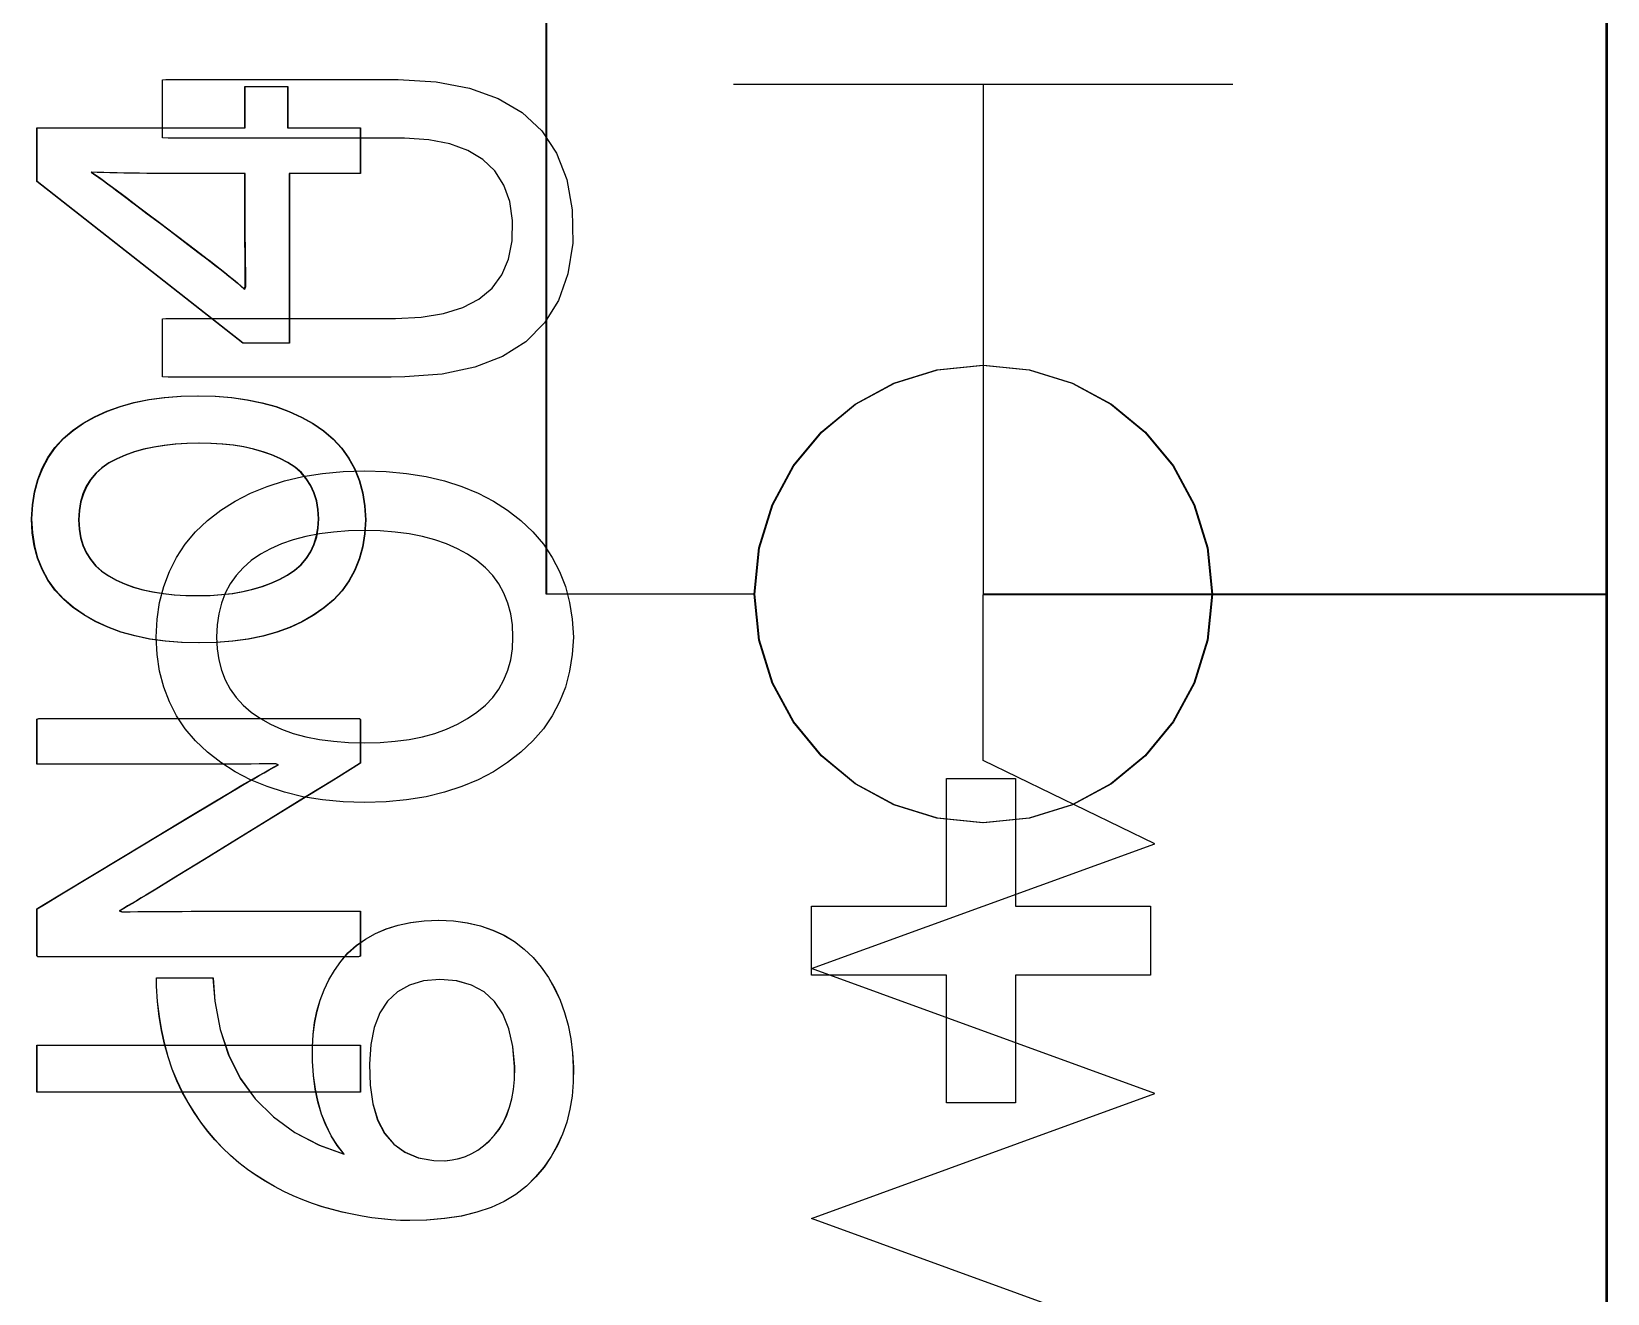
# Model space of a CAD drawing. Extents: x 1 to 47.7, y 0.2 to 35.
# Drawn here: x 34.5796 to 34.9583, y 10.2671 to 10.5704 of the extents above; entities that cross this region are included whole.
import ezdxf

# ---------------------------------------------------------------- set-up
doc = ezdxf.new("R2010")
doc.units = 0
doc.header["$MEASUREMENT"] = 0
for name, color, linetype in [('5_1___24__TARGET_LEDS___12', 7, 'CONTINUOUS'), ('6_1__EMPTY_IO_BOARD_POSITI', 7, 'CONTINUOUS'), ('6_2___8__INDEPENDENT_INPUT', 7, 'CONTINUOUS'), ('6_3___8__OPTOISO_INDEPENDE', 7, 'CONTINUOUS'), ('6_4___24__OPTOISO_INDEPEND', 7, 'CONTINUOUS'), ('6_5___8__INDEPENDENT_INPUT', 7, 'CONTINUOUS'), ('6_6___8__INDEPENDENT_INPUT', 7, 'CONTINUOUS'), ('6_7___8__OPTOISO_INDEPENDE', 7, 'CONTINUOUS'), ('6_8___8__OPTOISO_INDEPENDE', 7, 'CONTINUOUS')]:
    doc.layers.add(name, color=color, linetype=linetype)

msp = doc.modelspace()

# ---------------------------------------------------------------- linework, layer by layer
at = {"layer": '5_1___24__TARGET_LEDS___12'}
for points in [[(34.95794, 11.01739), (34.95794, 10.72613), (34.95794, 10.43486), (34.95794, 10.14716), (34.95794, 10.00576), (34.95794, 9.86659), (34.95794, 9.73009), (34.95794, 9.5967)], [(34.7534, 10.43518), (34.70342, 10.43518), (34.70342, 10.73518)], [(34.64122, 10.54721), (34.65869, 10.54721), (34.65869, 10.53626), (34.6416, 10.53626), (34.6416, 10.49548), (34.63048, 10.49548), (34.58095, 10.53429), (34.58095, 10.54721), (34.63097, 10.54721), (34.63097, 10.55719), (34.64122, 10.55719), (34.64122, 10.54721)], [(34.8634, 10.43518), (34.95803, 10.43518)], [(34.65869, 10.3155), (34.58095, 10.3155), (34.58095, 10.32678), (34.65869, 10.32678), (34.65869, 10.3155)]]:
    msp.add_lwpolyline(points, dxfattribs=at)
for points in [[(34.59403, 10.53657), (34.59493, 10.53594), (34.59589, 10.53526), (34.59689, 10.53454), (34.59795, 10.53376), (34.59906, 10.53295), (34.60023, 10.53208), (34.60144, 10.53118), (34.60271, 10.53022), (34.60352, 10.52961), (34.60502, 10.52847), (34.60753, 10.52657), (34.61066, 10.5242), (34.61405, 10.52163), (34.61729, 10.51917), (34.62002, 10.5171), (34.62184, 10.51572), (34.62257, 10.51516), (34.62379, 10.51423), (34.62495, 10.51332), (34.62607, 10.51244), (34.62713, 10.51159), (34.62813, 10.51076), (34.62909, 10.50995), (34.62999, 10.50917), (34.63084, 10.50842), (34.63108, 10.50909), (34.63107, 10.51038), (34.63107, 10.51171), (34.63106, 10.5131), (34.63105, 10.51454), (34.63103, 10.51603), (34.63101, 10.51757), (34.63099, 10.51917), (34.63097, 10.52039), (34.63097, 10.52134), (34.63097, 10.52322), (34.63097, 10.52571), (34.63097, 10.5285), (34.63097, 10.53127), (34.63097, 10.5337), (34.63097, 10.53546), (34.63097, 10.53625), (34.63031, 10.53626), (34.62815, 10.53626), (34.62491, 10.53626), (34.62106, 10.53626), (34.61704, 10.53626), (34.61331, 10.53626), (34.61034, 10.53626), (34.60856, 10.53626), (34.60742, 10.53627), (34.60552, 10.5363), (34.60368, 10.53633), (34.6019, 10.53636), (34.60019, 10.5364), (34.59855, 10.53644), (34.59698, 10.53648), (34.59547, 10.53652)], [(34.80839, 10.4902), (34.81948, 10.48908), (34.8298, 10.48588), (34.83915, 10.48081), (34.84729, 10.47409), (34.85401, 10.46595), (34.85908, 10.45661), (34.86229, 10.44628), (34.8634, 10.43518), (34.86229, 10.4241), (34.85908, 10.41378), (34.85401, 10.40444), (34.84729, 10.3963), (34.83915, 10.38959), (34.8298, 10.38452), (34.81948, 10.38132), (34.80839, 10.3802), (34.79731, 10.38132), (34.78699, 10.38452), (34.77765, 10.38959), (34.76951, 10.3963), (34.7628, 10.40444), (34.75773, 10.41378), (34.75452, 10.4241), (34.7534, 10.43518), (34.75452, 10.44628), (34.75773, 10.45661), (34.7628, 10.46595), (34.76951, 10.47409), (34.77765, 10.48081), (34.78699, 10.48588), (34.79731, 10.48908)], [(34.61968, 10.48281), (34.6238, 10.4827), (34.62773, 10.48239), (34.63146, 10.48187), (34.63501, 10.48115), (34.63836, 10.48021), (34.64153, 10.47907), (34.6445, 10.47771), (34.64728, 10.47615), (34.64987, 10.47438), (34.65217, 10.4724), (34.65418, 10.47022), (34.65589, 10.46785), (34.65729, 10.46527), (34.6584, 10.4625), (34.65922, 10.45953), (34.65973, 10.45637), (34.65994, 10.453), (34.65973, 10.44968), (34.65922, 10.44654), (34.65842, 10.4436), (34.65732, 10.44086), (34.65593, 10.43831), (34.65423, 10.43596), (34.65225, 10.4338), (34.64996, 10.43184), (34.64741, 10.43007), (34.64467, 10.42851), (34.64173, 10.42716), (34.63859, 10.42601), (34.63525, 10.42508), (34.63171, 10.42435), (34.62797, 10.42383), (34.62404, 10.42352), (34.6199, 10.42341), (34.61577, 10.42352), (34.61183, 10.42384), (34.60809, 10.42436), (34.60453, 10.4251), (34.60117, 10.42605), (34.59801, 10.42721), (34.59503, 10.42858), (34.59225, 10.43017), (34.58966, 10.43196), (34.58734, 10.43394), (34.58534, 10.43612), (34.58363, 10.43849), (34.58224, 10.44105), (34.58114, 10.4438), (34.58036, 10.44675), (34.57987, 10.44989), (34.5797, 10.45322), (34.5799, 10.45658), (34.58039, 10.45974), (34.58118, 10.4627), (34.58227, 10.46546), (34.58365, 10.46802), (34.58533, 10.47038), (34.5873, 10.47254), (34.58957, 10.47449), (34.59212, 10.47624), (34.59487, 10.47778), (34.59782, 10.47912), (34.60097, 10.48024), (34.60432, 10.48117), (34.60786, 10.48189), (34.6116, 10.4824), (34.61555, 10.48271)], [(34.6199, 10.47143), (34.61701, 10.47137), (34.61424, 10.4712), (34.61159, 10.4709), (34.60906, 10.4705), (34.60665, 10.46997), (34.60437, 10.46933), (34.60221, 10.46857), (34.60016, 10.4677), (34.59826, 10.46669), (34.59658, 10.46552), (34.59512, 10.4642), (34.59387, 10.46272), (34.59285, 10.46108), (34.59205, 10.45929), (34.59147, 10.45735), (34.59112, 10.45525), (34.59098, 10.453), (34.59112, 10.45079), (34.59147, 10.44872), (34.59204, 10.44681), (34.59283, 10.44505), (34.59383, 10.44344), (34.59506, 10.44199), (34.5965, 10.44068), (34.59817, 10.43953), (34.60003, 10.43851), (34.60203, 10.43762), (34.60416, 10.43685), (34.60642, 10.4362), (34.60881, 10.43567), (34.61133, 10.43527), (34.61398, 10.43499), (34.61677, 10.43483), (34.61968, 10.43479), (34.62256, 10.43486), (34.62532, 10.43504), (34.62795, 10.43534), (34.63045, 10.43577), (34.63283, 10.43632), (34.63509, 10.437), (34.63722, 10.43779), (34.63922, 10.43871), (34.64113, 10.43974), (34.64288, 10.44091), (34.64439, 10.44222), (34.64567, 10.44368), (34.64673, 10.44529), (34.64755, 10.44705), (34.64815, 10.44896), (34.64852, 10.45102), (34.64865, 10.45322), (34.64852, 10.45547), (34.64815, 10.45756), (34.64756, 10.45949), (34.64675, 10.46127), (34.64571, 10.46289), (34.64444, 10.46435), (34.64295, 10.46566), (34.64123, 10.4668), (34.63934, 10.46779), (34.63736, 10.46864), (34.63525, 10.46938), (34.63302, 10.47001), (34.63065, 10.47052), (34.62815, 10.47092), (34.62553, 10.4712), (34.62278, 10.47137)], [(34.65869, 10.39449), (34.65691, 10.3934), (34.65217, 10.39047), (34.64533, 10.38627), (34.6373, 10.38132), (34.62895, 10.37618), (34.62118, 10.37139), (34.61485, 10.3675), (34.61086, 10.36504), (34.60958, 10.36426), (34.60836, 10.36353), (34.60717, 10.36282), (34.60602, 10.36214), (34.6049, 10.36148), (34.60382, 10.36084), (34.60278, 10.36023), (34.60177, 10.35964), (34.60079, 10.35907), (34.60142, 10.35884), (34.60329, 10.35884), (34.60522, 10.35885), (34.60721, 10.35886), (34.60926, 10.35887), (34.61137, 10.35888), (34.61353, 10.3589), (34.61576, 10.35892), (34.61805, 10.35894), (34.61947, 10.35895), (34.62309, 10.35895), (34.62854, 10.35895), (34.63508, 10.35895), (34.64199, 10.35895), (34.64853, 10.35895), (34.65398, 10.35895), (34.6576, 10.35895), (34.65869, 10.35894), (34.65869, 10.35843), (34.65869, 10.35729), (34.65869, 10.3557), (34.65869, 10.35388), (34.65869, 10.35201), (34.65869, 10.3503), (34.65869, 10.34894), (34.65869, 10.34814), (34.65815, 10.348), (34.65311, 10.348), (34.64394, 10.348), (34.63206, 10.348), (34.61886, 10.348), (34.60577, 10.348), (34.59419, 10.348), (34.58552, 10.348), (34.58119, 10.348), (34.58095, 10.34822), (34.58095, 10.34916), (34.58095, 10.35065), (34.58095, 10.35249), (34.58095, 10.35446), (34.58095, 10.35635), (34.58095, 10.35796), (34.58095, 10.35908), (34.58095, 10.3595), (34.58268, 10.36055), (34.5873, 10.36334), (34.59395, 10.36735), (34.60176, 10.37206), (34.60989, 10.37696), (34.61746, 10.38153), (34.62362, 10.38524), (34.6275, 10.38758), (34.62883, 10.38838), (34.63027, 10.38922), (34.63166, 10.39002), (34.633, 10.3908), (34.63429, 10.39154), (34.63554, 10.39224), (34.63673, 10.39291), (34.63787, 10.39354), (34.63896, 10.39414), (34.63834, 10.39437), (34.63642, 10.39435), (34.63443, 10.39433), (34.6324, 10.39432), (34.63031, 10.3943), (34.62816, 10.39429), (34.62596, 10.39429), (34.62371, 10.39428), (34.6214, 10.39428), (34.61998, 10.39428), (34.61638, 10.39428), (34.61096, 10.39428), (34.60444, 10.39428), (34.59757, 10.39428), (34.59106, 10.39428), (34.58564, 10.39428), (34.58203, 10.39428), (34.58095, 10.39429), (34.58095, 10.3948), (34.58095, 10.39594), (34.58095, 10.39752), (34.58095, 10.39935), (34.58095, 10.40122), (34.58095, 10.40293), (34.58095, 10.40429), (34.58095, 10.40509), (34.58149, 10.40523), (34.58653, 10.40523), (34.5957, 10.40523), (34.60758, 10.40523), (34.62077, 10.40523), (34.63387, 10.40523), (34.64545, 10.40523), (34.65411, 10.40523), (34.65845, 10.40523), (34.65869, 10.40502), (34.65869, 10.40414), (34.65869, 10.40275), (34.65869, 10.40104), (34.65869, 10.3992), (34.65869, 10.39743), (34.65869, 10.39593), (34.65869, 10.39488)]]:
    msp.add_lwpolyline(points, close=True, dxfattribs=at)
at = {"layer": '6_1__EMPTY_IO_BOARD_POSITI'}
msp.add_lwpolyline([(34.95835, 9.60118), (34.95835, 9.7895), (34.95835, 9.98359), (34.95835, 10.18224), (34.95835, 10.38422), (34.95835, 10.79326), (34.95835, 11.20089)], dxfattribs=at)
at = {"layer": '6_2___8__INDEPENDENT_INPUT'}
for points in [[(34.95794, 11.01739), (34.95794, 10.72613), (34.95794, 10.43486), (34.95794, 10.14716), (34.95794, 10.00576), (34.95794, 9.86659), (34.95794, 9.73009), (34.95794, 9.5967)], [(34.7483, 10.5577), (34.8683, 10.5577)], [(34.80829, 10.5577), (34.80829, 10.4352), (34.95794, 10.4352)]]:
    msp.add_lwpolyline(points, dxfattribs=at)
for points in [[(34.66774, 10.55885), (34.67686, 10.5583), (34.68486, 10.55678), (34.69176, 10.5543), (34.69754, 10.55087), (34.70221, 10.54647), (34.70577, 10.54111), (34.70821, 10.53479), (34.70955, 10.52752), (34.70967, 10.51949), (34.70852, 10.51215), (34.70626, 10.50576), (34.70289, 10.50032), (34.69841, 10.49582), (34.69281, 10.49228), (34.6861, 10.48968), (34.67828, 10.48804), (34.66935, 10.48734), (34.66605, 10.48732), (34.66105, 10.48732), (34.65339, 10.48732), (34.64414, 10.48732), (34.63436, 10.48732), (34.6251, 10.48732), (34.61744, 10.48732), (34.61244, 10.48732), (34.61107, 10.48734), (34.61107, 10.48806), (34.61107, 10.48961), (34.61107, 10.49172), (34.61107, 10.49412), (34.61107, 10.49654), (34.61107, 10.49873), (34.61107, 10.50041), (34.61107, 10.50132), (34.61185, 10.50141), (34.61616, 10.50141), (34.62333, 10.50141), (34.63229, 10.50141), (34.642, 10.50141), (34.65138, 10.50141), (34.6594, 10.50141), (34.66498, 10.50141), (34.66707, 10.50141), (34.67322, 10.5017), (34.67861, 10.50258), (34.68324, 10.50403), (34.68713, 10.50607), (34.69026, 10.50869), (34.69264, 10.5119), (34.69426, 10.51568), (34.69514, 10.52005), (34.69522, 10.52495), (34.69452, 10.52951), (34.69309, 10.53348), (34.69094, 10.53685), (34.68806, 10.53963), (34.68445, 10.5418), (34.68012, 10.54338), (34.67506, 10.54437), (34.66927, 10.54475), (34.66664, 10.54476), (34.66158, 10.54476), (34.65384, 10.54476), (34.64449, 10.54476), (34.6346, 10.54476), (34.62525, 10.54476), (34.61751, 10.54476), (34.61246, 10.54476), (34.61107, 10.54478), (34.61107, 10.54551), (34.61107, 10.54705), (34.61107, 10.54916), (34.61107, 10.55156), (34.61107, 10.55399), (34.61107, 10.55617), (34.61107, 10.55785), (34.61107, 10.55876), (34.61186, 10.55885), (34.61622, 10.55885), (34.62348, 10.55885), (34.63255, 10.55885), (34.64236, 10.55885), (34.65186, 10.55885), (34.65997, 10.55885), (34.66562, 10.55885)], [(34.65963, 10.46479), (34.6648, 10.46461), (34.66973, 10.46415), (34.6744, 10.4634), (34.67882, 10.46237), (34.683, 10.46104), (34.68692, 10.45943), (34.6906, 10.45753), (34.69402, 10.45535), (34.69722, 10.45286), (34.7001, 10.45012), (34.70261, 10.44717), (34.70474, 10.44399), (34.7065, 10.4406), (34.70789, 10.43699), (34.7089, 10.43316), (34.70954, 10.42912), (34.70981, 10.42485), (34.70954, 10.42062), (34.7089, 10.41661), (34.70789, 10.41282), (34.7065, 10.40926), (34.70474, 10.40591), (34.70261, 10.40279), (34.7001, 10.39989), (34.69722, 10.39721), (34.69402, 10.39472), (34.6906, 10.39248), (34.68692, 10.39054), (34.683, 10.38889), (34.67882, 10.38753), (34.6744, 10.38647), (34.66973, 10.3857), (34.6648, 10.38523), (34.65963, 10.38505), (34.65445, 10.38523), (34.64952, 10.3857), (34.64483, 10.38647), (34.64039, 10.38753), (34.63619, 10.38889), (34.63223, 10.39054), (34.62852, 10.39248), (34.62505, 10.39472), (34.62186, 10.39721), (34.61902, 10.39989), (34.61655, 10.40279), (34.61445, 10.40591), (34.61272, 10.40926), (34.61136, 10.41282), (34.61038, 10.41661), (34.60976, 10.42062), (34.60951, 10.42485), (34.60976, 10.42912), (34.61038, 10.43316), (34.61136, 10.43699), (34.61272, 10.4406), (34.61445, 10.44399), (34.61655, 10.44717), (34.61902, 10.45012), (34.62186, 10.45286), (34.62505, 10.45535), (34.62852, 10.45753), (34.63223, 10.45943), (34.63619, 10.46104), (34.64039, 10.46237), (34.64483, 10.4634), (34.64952, 10.46415), (34.65445, 10.46461)], [(34.65963, 10.45043), (34.65581, 10.45034), (34.65219, 10.45007), (34.64877, 10.44962), (34.64554, 10.449), (34.64251, 10.4482), (34.63968, 10.44721), (34.63705, 10.44606), (34.63461, 10.44472), (34.6324, 10.4432), (34.63046, 10.4415), (34.62878, 10.43963), (34.62735, 10.43759), (34.62617, 10.43538), (34.62526, 10.433), (34.62459, 10.43045), (34.62418, 10.42774), (34.62402, 10.42485), (34.62418, 10.42203), (34.62459, 10.41936), (34.62526, 10.41686), (34.62617, 10.41452), (34.62735, 10.41234), (34.62878, 10.41032), (34.63046, 10.40847), (34.6324, 10.40677), (34.63461, 10.40524), (34.63705, 10.40387), (34.63968, 10.40269), (34.64251, 10.40169), (34.64554, 10.40087), (34.64877, 10.40023), (34.65219, 10.39978), (34.65581, 10.39951), (34.65963, 10.39941), (34.6634, 10.39951), (34.66698, 10.39978), (34.67036, 10.40023), (34.67356, 10.40087), (34.67655, 10.40169), (34.67936, 10.40269), (34.68197, 10.40387), (34.68438, 10.40524), (34.68664, 10.40677), (34.68867, 10.40847), (34.69043, 10.41032), (34.69192, 10.41234), (34.69313, 10.41452), (34.69408, 10.41686), (34.69476, 10.41936), (34.69516, 10.42203), (34.6953, 10.42485), (34.69516, 10.42774), (34.69476, 10.43045), (34.69408, 10.433), (34.69313, 10.43538), (34.69192, 10.43759), (34.69043, 10.43963), (34.68867, 10.4415), (34.68664, 10.4432), (34.68438, 10.44472), (34.68197, 10.44606), (34.67936, 10.44721), (34.67655, 10.4482), (34.67356, 10.449), (34.67036, 10.44962), (34.66698, 10.45007), (34.6634, 10.45034)]]:
    msp.add_lwpolyline(points, close=True, dxfattribs=at)
at = {"layer": '6_3___8__OPTOISO_INDEPENDE'}
for points in [[(34.95794, 11.01739), (34.95794, 10.72613), (34.95794, 10.43486), (34.95794, 10.14716), (34.95794, 10.00576), (34.95794, 9.86659), (34.95794, 9.73009), (34.95794, 9.5967)], [(34.7483, 10.5577), (34.8683, 10.5577)], [(34.80829, 10.5577), (34.80829, 10.4352), (34.95794, 10.4352)]]:
    msp.add_lwpolyline(points, dxfattribs=at)
for points in [[(34.66774, 10.55885), (34.67686, 10.5583), (34.68486, 10.55678), (34.69176, 10.5543), (34.69754, 10.55087), (34.70221, 10.54647), (34.70577, 10.54111), (34.70821, 10.53479), (34.70955, 10.52752), (34.70967, 10.51949), (34.70852, 10.51215), (34.70626, 10.50576), (34.70289, 10.50032), (34.69841, 10.49582), (34.69281, 10.49228), (34.6861, 10.48968), (34.67828, 10.48804), (34.66935, 10.48734), (34.66605, 10.48732), (34.66105, 10.48732), (34.65339, 10.48732), (34.64414, 10.48732), (34.63436, 10.48732), (34.6251, 10.48732), (34.61744, 10.48732), (34.61244, 10.48732), (34.61107, 10.48734), (34.61107, 10.48806), (34.61107, 10.48961), (34.61107, 10.49172), (34.61107, 10.49412), (34.61107, 10.49654), (34.61107, 10.49873), (34.61107, 10.50041), (34.61107, 10.50132), (34.61185, 10.50141), (34.61616, 10.50141), (34.62333, 10.50141), (34.63229, 10.50141), (34.642, 10.50141), (34.65138, 10.50141), (34.6594, 10.50141), (34.66498, 10.50141), (34.66707, 10.50141), (34.67322, 10.5017), (34.67861, 10.50258), (34.68324, 10.50403), (34.68713, 10.50607), (34.69026, 10.50869), (34.69264, 10.5119), (34.69426, 10.51568), (34.69514, 10.52005), (34.69522, 10.52495), (34.69452, 10.52951), (34.69309, 10.53348), (34.69094, 10.53685), (34.68806, 10.53963), (34.68445, 10.5418), (34.68012, 10.54338), (34.67506, 10.54437), (34.66927, 10.54475), (34.66664, 10.54476), (34.66158, 10.54476), (34.65384, 10.54476), (34.64449, 10.54476), (34.6346, 10.54476), (34.62525, 10.54476), (34.61751, 10.54476), (34.61246, 10.54476), (34.61107, 10.54478), (34.61107, 10.54551), (34.61107, 10.54705), (34.61107, 10.54916), (34.61107, 10.55156), (34.61107, 10.55399), (34.61107, 10.55617), (34.61107, 10.55785), (34.61107, 10.55876), (34.61186, 10.55885), (34.61622, 10.55885), (34.62348, 10.55885), (34.63255, 10.55885), (34.64236, 10.55885), (34.65186, 10.55885), (34.65997, 10.55885), (34.66562, 10.55885)], [(34.65963, 10.46479), (34.6648, 10.46461), (34.66973, 10.46415), (34.6744, 10.4634), (34.67882, 10.46237), (34.683, 10.46104), (34.68692, 10.45943), (34.6906, 10.45753), (34.69402, 10.45535), (34.69722, 10.45286), (34.7001, 10.45012), (34.70261, 10.44717), (34.70474, 10.44399), (34.7065, 10.4406), (34.70789, 10.43699), (34.7089, 10.43316), (34.70954, 10.42912), (34.70981, 10.42485), (34.70954, 10.42062), (34.7089, 10.41661), (34.70789, 10.41282), (34.7065, 10.40926), (34.70474, 10.40591), (34.70261, 10.40279), (34.7001, 10.39989), (34.69722, 10.39721), (34.69402, 10.39472), (34.6906, 10.39248), (34.68692, 10.39054), (34.683, 10.38889), (34.67882, 10.38753), (34.6744, 10.38647), (34.66973, 10.3857), (34.6648, 10.38523), (34.65963, 10.38505), (34.65445, 10.38523), (34.64952, 10.3857), (34.64483, 10.38647), (34.64039, 10.38753), (34.63619, 10.38889), (34.63223, 10.39054), (34.62852, 10.39248), (34.62505, 10.39472), (34.62186, 10.39721), (34.61902, 10.39989), (34.61655, 10.40279), (34.61445, 10.40591), (34.61272, 10.40926), (34.61136, 10.41282), (34.61038, 10.41661), (34.60976, 10.42062), (34.60951, 10.42485), (34.60976, 10.42912), (34.61038, 10.43316), (34.61136, 10.43699), (34.61272, 10.4406), (34.61445, 10.44399), (34.61655, 10.44717), (34.61902, 10.45012), (34.62186, 10.45286), (34.62505, 10.45535), (34.62852, 10.45753), (34.63223, 10.45943), (34.63619, 10.46104), (34.64039, 10.46237), (34.64483, 10.4634), (34.64952, 10.46415), (34.65445, 10.46461)], [(34.65963, 10.45043), (34.65581, 10.45034), (34.65219, 10.45007), (34.64877, 10.44962), (34.64554, 10.449), (34.64251, 10.4482), (34.63968, 10.44721), (34.63705, 10.44606), (34.63461, 10.44472), (34.6324, 10.4432), (34.63046, 10.4415), (34.62878, 10.43963), (34.62735, 10.43759), (34.62617, 10.43538), (34.62526, 10.433), (34.62459, 10.43045), (34.62418, 10.42774), (34.62402, 10.42485), (34.62418, 10.42203), (34.62459, 10.41936), (34.62526, 10.41686), (34.62617, 10.41452), (34.62735, 10.41234), (34.62878, 10.41032), (34.63046, 10.40847), (34.6324, 10.40677), (34.63461, 10.40524), (34.63705, 10.40387), (34.63968, 10.40269), (34.64251, 10.40169), (34.64554, 10.40087), (34.64877, 10.40023), (34.65219, 10.39978), (34.65581, 10.39951), (34.65963, 10.39941), (34.6634, 10.39951), (34.66698, 10.39978), (34.67036, 10.40023), (34.67356, 10.40087), (34.67655, 10.40169), (34.67936, 10.40269), (34.68197, 10.40387), (34.68438, 10.40524), (34.68664, 10.40677), (34.68867, 10.40847), (34.69043, 10.41032), (34.69192, 10.41234), (34.69313, 10.41452), (34.69408, 10.41686), (34.69476, 10.41936), (34.69516, 10.42203), (34.6953, 10.42485), (34.69516, 10.42774), (34.69476, 10.43045), (34.69408, 10.433), (34.69313, 10.43538), (34.69192, 10.43759), (34.69043, 10.43963), (34.68867, 10.4415), (34.68664, 10.4432), (34.68438, 10.44472), (34.68197, 10.44606), (34.67936, 10.44721), (34.67655, 10.4482), (34.67356, 10.449), (34.67036, 10.44962), (34.66698, 10.45007), (34.6634, 10.45034)]]:
    msp.add_lwpolyline(points, close=True, dxfattribs=at)
at = {"layer": '6_4___24__OPTOISO_INDEPEND'}
for points in [[(34.95794, 11.01739), (34.95794, 10.72613), (34.95794, 10.43486), (34.95794, 10.14716), (34.95794, 10.00576), (34.95794, 9.86659), (34.95794, 9.73009), (34.95794, 9.5967)], [(34.75327, 10.43518), (34.70329, 10.43518), (34.70329, 10.73518)], [(34.64111, 10.54721), (34.65858, 10.54721), (34.65858, 10.53626), (34.64149, 10.53626), (34.64149, 10.49548), (34.63037, 10.49548), (34.58084, 10.53429), (34.58084, 10.54721), (34.63086, 10.54721), (34.63086, 10.55719), (34.64111, 10.55719), (34.64111, 10.54721)], [(34.86327, 10.43518), (34.95794, 10.43518)], [(34.65858, 10.3155), (34.58084, 10.3155), (34.58084, 10.32678), (34.65858, 10.32678), (34.65858, 10.3155)]]:
    msp.add_lwpolyline(points, dxfattribs=at)
for points in [[(34.59393, 10.53657), (34.59483, 10.53594), (34.59578, 10.53526), (34.59678, 10.53454), (34.59784, 10.53376), (34.59895, 10.53295), (34.60012, 10.53208), (34.60133, 10.53118), (34.6026, 10.53022), (34.60341, 10.52961), (34.60491, 10.52847), (34.60742, 10.52657), (34.61055, 10.5242), (34.61394, 10.52163), (34.61718, 10.51917), (34.61991, 10.5171), (34.62173, 10.51572), (34.62247, 10.51516), (34.62368, 10.51423), (34.62485, 10.51332), (34.62596, 10.51244), (34.62702, 10.51159), (34.62802, 10.51076), (34.62898, 10.50995), (34.62988, 10.50917), (34.63073, 10.50842), (34.63097, 10.50909), (34.63096, 10.51038), (34.63096, 10.51171), (34.63095, 10.5131), (34.63094, 10.51454), (34.63092, 10.51603), (34.6309, 10.51757), (34.63088, 10.51917), (34.63086, 10.52039), (34.63086, 10.52134), (34.63086, 10.52322), (34.63086, 10.52571), (34.63086, 10.5285), (34.63086, 10.53127), (34.63086, 10.5337), (34.63086, 10.53546), (34.63086, 10.53625), (34.6302, 10.53626), (34.62804, 10.53626), (34.6248, 10.53626), (34.62095, 10.53626), (34.61693, 10.53626), (34.6132, 10.53626), (34.61023, 10.53626), (34.60845, 10.53626), (34.60732, 10.53627), (34.60541, 10.5363), (34.60357, 10.53633), (34.60179, 10.53636), (34.60008, 10.5364), (34.59844, 10.53644), (34.59687, 10.53648), (34.59536, 10.53652)], [(34.80826, 10.4902), (34.81935, 10.48908), (34.82967, 10.48588), (34.83902, 10.48081), (34.84716, 10.47409), (34.85388, 10.46595), (34.85895, 10.45661), (34.86216, 10.44628), (34.86327, 10.43518), (34.86216, 10.4241), (34.85895, 10.41378), (34.85388, 10.40444), (34.84716, 10.3963), (34.83902, 10.38959), (34.82967, 10.38452), (34.81935, 10.38132), (34.80826, 10.3802), (34.79718, 10.38132), (34.78686, 10.38452), (34.77752, 10.38959), (34.76938, 10.3963), (34.76267, 10.40444), (34.7576, 10.41378), (34.75439, 10.4241), (34.75327, 10.43518), (34.75439, 10.44628), (34.7576, 10.45661), (34.76267, 10.46595), (34.76938, 10.47409), (34.77752, 10.48081), (34.78686, 10.48588), (34.79718, 10.48908)], [(34.61957, 10.48281), (34.62369, 10.4827), (34.62762, 10.48239), (34.63136, 10.48187), (34.6349, 10.48115), (34.63826, 10.48021), (34.64142, 10.47907), (34.64439, 10.47771), (34.64717, 10.47615), (34.64976, 10.47438), (34.65206, 10.4724), (34.65407, 10.47022), (34.65578, 10.46785), (34.65719, 10.46527), (34.6583, 10.4625), (34.65911, 10.45953), (34.65962, 10.45637), (34.65983, 10.453), (34.65962, 10.44968), (34.65911, 10.44654), (34.65831, 10.4436), (34.65721, 10.44086), (34.65582, 10.43831), (34.65413, 10.43596), (34.65214, 10.4338), (34.64985, 10.43184), (34.6473, 10.43007), (34.64456, 10.42851), (34.64162, 10.42716), (34.63848, 10.42601), (34.63514, 10.42508), (34.6316, 10.42435), (34.62787, 10.42383), (34.62393, 10.42352), (34.61979, 10.42341), (34.61566, 10.42352), (34.61172, 10.42384), (34.60798, 10.42436), (34.60442, 10.4251), (34.60106, 10.42605), (34.5979, 10.42721), (34.59492, 10.42858), (34.59214, 10.43017), (34.58955, 10.43196), (34.58724, 10.43394), (34.58523, 10.43612), (34.58353, 10.43849), (34.58213, 10.44105), (34.58104, 10.4438), (34.58025, 10.44675), (34.57977, 10.44989), (34.57959, 10.45322), (34.57979, 10.45658), (34.58029, 10.45974), (34.58108, 10.4627), (34.58216, 10.46546), (34.58354, 10.46802), (34.58522, 10.47038), (34.5872, 10.47254), (34.58947, 10.47449), (34.59201, 10.47624), (34.59476, 10.47778), (34.59771, 10.47912), (34.60086, 10.48024), (34.60421, 10.48117), (34.60775, 10.48189), (34.6115, 10.4824), (34.61544, 10.48271)], [(34.61979, 10.47143), (34.6169, 10.47137), (34.61413, 10.4712), (34.61148, 10.4709), (34.60895, 10.4705), (34.60654, 10.46997), (34.60426, 10.46933), (34.6021, 10.46857), (34.60006, 10.4677), (34.59816, 10.46669), (34.59647, 10.46552), (34.59501, 10.4642), (34.59377, 10.46272), (34.59274, 10.46108), (34.59194, 10.45929), (34.59137, 10.45735), (34.59101, 10.45525), (34.59087, 10.453), (34.59101, 10.45079), (34.59136, 10.44872), (34.59193, 10.44681), (34.59272, 10.44505), (34.59373, 10.44344), (34.59495, 10.44199), (34.5964, 10.44068), (34.59806, 10.43953), (34.59992, 10.43851), (34.60192, 10.43762), (34.60405, 10.43685), (34.60631, 10.4362), (34.6087, 10.43567), (34.61122, 10.43527), (34.61387, 10.43499), (34.61666, 10.43483), (34.61957, 10.43479), (34.62246, 10.43486), (34.62521, 10.43504), (34.62784, 10.43534), (34.63034, 10.43577), (34.63272, 10.43632), (34.63498, 10.437), (34.63711, 10.43779), (34.63911, 10.43871), (34.64103, 10.43974), (34.64277, 10.44091), (34.64428, 10.44222), (34.64557, 10.44368), (34.64662, 10.44529), (34.64744, 10.44705), (34.64804, 10.44896), (34.64841, 10.45102), (34.64855, 10.45322), (34.64841, 10.45547), (34.64805, 10.45756), (34.64746, 10.45949), (34.64664, 10.46127), (34.6456, 10.46289), (34.64433, 10.46435), (34.64284, 10.46566), (34.64112, 10.4668), (34.63924, 10.46779), (34.63725, 10.46864), (34.63514, 10.46938), (34.63291, 10.47001), (34.63054, 10.47052), (34.62805, 10.47092), (34.62542, 10.4712), (34.62267, 10.47137)], [(34.65858, 10.39449), (34.6568, 10.3934), (34.65206, 10.39047), (34.64523, 10.38627), (34.63719, 10.38132), (34.62885, 10.37618), (34.62107, 10.37139), (34.61474, 10.3675), (34.61075, 10.36504), (34.60947, 10.36426), (34.60825, 10.36353), (34.60706, 10.36282), (34.60591, 10.36214), (34.6048, 10.36148), (34.60371, 10.36084), (34.60267, 10.36023), (34.60166, 10.35964), (34.60068, 10.35907), (34.60131, 10.35884), (34.60318, 10.35884), (34.60511, 10.35885), (34.6071, 10.35886), (34.60915, 10.35887), (34.61126, 10.35888), (34.61343, 10.3589), (34.61565, 10.35892), (34.61794, 10.35894), (34.61937, 10.35895), (34.62298, 10.35895), (34.62843, 10.35895), (34.63497, 10.35895), (34.64188, 10.35895), (34.64842, 10.35895), (34.65387, 10.35895), (34.65749, 10.35895), (34.65858, 10.35894), (34.65858, 10.35843), (34.65858, 10.35729), (34.65858, 10.3557), (34.65858, 10.35388), (34.65858, 10.35201), (34.65858, 10.3503), (34.65858, 10.34894), (34.65858, 10.34814), (34.65804, 10.348), (34.653, 10.348), (34.64383, 10.348), (34.63195, 10.348), (34.61875, 10.348), (34.60566, 10.348), (34.59408, 10.348), (34.58542, 10.348), (34.58108, 10.348), (34.58084, 10.34822), (34.58084, 10.34916), (34.58084, 10.35065), (34.58084, 10.35249), (34.58084, 10.35446), (34.58084, 10.35635), (34.58084, 10.35796), (34.58084, 10.35908), (34.58084, 10.3595), (34.58257, 10.36055), (34.58719, 10.36334), (34.59384, 10.36735), (34.60166, 10.37206), (34.60978, 10.37696), (34.61735, 10.38153), (34.62351, 10.38524), (34.62739, 10.38758), (34.62872, 10.38838), (34.63016, 10.38922), (34.63155, 10.39002), (34.63289, 10.3908), (34.63419, 10.39154), (34.63543, 10.39224), (34.63662, 10.39291), (34.63776, 10.39354), (34.63886, 10.39414), (34.63823, 10.39437), (34.63631, 10.39435), (34.63433, 10.39433), (34.63229, 10.39432), (34.6302, 10.3943), (34.62806, 10.39429), (34.62586, 10.39429), (34.6236, 10.39428), (34.62129, 10.39428), (34.61987, 10.39428), (34.61627, 10.39428), (34.61085, 10.39428), (34.60434, 10.39428), (34.59746, 10.39428), (34.59095, 10.39428), (34.58553, 10.39428), (34.58193, 10.39428), (34.58084, 10.39429), (34.58084, 10.3948), (34.58084, 10.39594), (34.58084, 10.39752), (34.58084, 10.39935), (34.58084, 10.40122), (34.58084, 10.40293), (34.58084, 10.40429), (34.58084, 10.40509), (34.58138, 10.40523), (34.58642, 10.40523), (34.59559, 10.40523), (34.60747, 10.40523), (34.62067, 10.40523), (34.63376, 10.40523), (34.64534, 10.40523), (34.65401, 10.40523), (34.65834, 10.40523), (34.65858, 10.40502), (34.65858, 10.40414), (34.65858, 10.40275), (34.65858, 10.40104), (34.65858, 10.3992), (34.65858, 10.39743), (34.65858, 10.39593), (34.65858, 10.39488)]]:
    msp.add_lwpolyline(points, close=True, dxfattribs=at)
at = {"layer": '6_5___8__INDEPENDENT_INPUT'}
for points in [[(34.95794, 11.01739), (34.95794, 10.72613), (34.95794, 10.43486), (34.95794, 10.14716), (34.95794, 10.00576), (34.95794, 9.86659), (34.95794, 9.73009), (34.95794, 9.5967)], [(34.95795, 10.13511), (34.80828, 10.13511), (34.80828, 10.20507), (34.76703, 10.22509), (34.84954, 10.25509), (34.76703, 10.28512), (34.84954, 10.31512), (34.76703, 10.34515), (34.84954, 10.37515), (34.80828, 10.39517), (34.80828, 10.4351), (34.95795, 10.4351)]]:
    msp.add_lwpolyline(points, dxfattribs=at)
for points in [[(34.67742, 10.3568), (34.68097, 10.3566), (34.68432, 10.35614), (34.68746, 10.35542), (34.6904, 10.35443), (34.69314, 10.35317), (34.69567, 10.35164), (34.698, 10.34985), (34.70013, 10.3478), (34.70206, 10.34549), (34.7038, 10.343), (34.70532, 10.34037), (34.70661, 10.33758), (34.70769, 10.33464), (34.70855, 10.33155), (34.70918, 10.3283), (34.7096, 10.3249), (34.7098, 10.32135), (34.70977, 10.31783), (34.70949, 10.31452), (34.70898, 10.31134), (34.70821, 10.30829), (34.70721, 10.30538), (34.70596, 10.30261), (34.70447, 10.29996), (34.70273, 10.29745), (34.70075, 10.29508), (34.69852, 10.29285), (34.69599, 10.29089), (34.69316, 10.28919), (34.69003, 10.28776), (34.68661, 10.28659), (34.68288, 10.28569), (34.67886, 10.28506), (34.67454, 10.28469), (34.6705, 10.28459), (34.66826, 10.28465), (34.66598, 10.28478), (34.66369, 10.28499), (34.66137, 10.28529), (34.65903, 10.28566), (34.65666, 10.2861), (34.65428, 10.28663), (34.65186, 10.28724), (34.64946, 10.28792), (34.64711, 10.2887), (34.64478, 10.28958), (34.64249, 10.29055), (34.64022, 10.29162), (34.63799, 10.29278), (34.63578, 10.29404), (34.63361, 10.2954), (34.63147, 10.29685), (34.62939, 10.29846), (34.6274, 10.3002), (34.62549, 10.30205), (34.62366, 10.30401), (34.62192, 10.30608), (34.62027, 10.30827), (34.6187, 10.31056), (34.61721, 10.31297), (34.61581, 10.31549), (34.61453, 10.31815), (34.6134, 10.32097), (34.61241, 10.32392), (34.61156, 10.32703), (34.61085, 10.33028), (34.61029, 10.33368), (34.60987, 10.33722), (34.6096, 10.34092), (34.60962, 10.34296), (34.61054, 10.34296), (34.61218, 10.34296), (34.6143, 10.34296), (34.61663, 10.34296), (34.61894, 10.34296), (34.62097, 10.34296), (34.62246, 10.34296), (34.62318, 10.34296), (34.62365, 10.33731), (34.62492, 10.33051), (34.62696, 10.32433), (34.62977, 10.31877), (34.63335, 10.31383), (34.63771, 10.3095), (34.64284, 10.30579), (34.64874, 10.3027), (34.65474, 10.30056), (34.65307, 10.30268), (34.6516, 10.30499), (34.65034, 10.3075), (34.64928, 10.31021), (34.64843, 10.3131), (34.64779, 10.31619), (34.64735, 10.31947), (34.64712, 10.32295), (34.6471, 10.32635), (34.64727, 10.32932), (34.64763, 10.33217), (34.64819, 10.33491), (34.64894, 10.33754), (34.64989, 10.34005), (34.65103, 10.34244), (34.65237, 10.34472), (34.6539, 10.34688), (34.65565, 10.34891), (34.65763, 10.3507), (34.65982, 10.35227), (34.66223, 10.3536), (34.66484, 10.3547), (34.66767, 10.35558), (34.67071, 10.35621), (34.67396, 10.35662)], [(34.67769, 10.34257), (34.67379, 10.3422), (34.6704, 10.3412), (34.66752, 10.33959), (34.66515, 10.33735), (34.66329, 10.33449), (34.66194, 10.33102), (34.66111, 10.32692), (34.66078, 10.32221), (34.66094, 10.31713), (34.66161, 10.31263), (34.66278, 10.30877), (34.66446, 10.30555), (34.66665, 10.30297), (34.66935, 10.30102), (34.67255, 10.29971), (34.67627, 10.29904), (34.67896, 10.29898), (34.68068, 10.29916), (34.68232, 10.29951), (34.6839, 10.30002), (34.68541, 10.30069), (34.68685, 10.30153), (34.68822, 10.30253), (34.68953, 10.3037), (34.69078, 10.30503), (34.69194, 10.30651), (34.69294, 10.30813), (34.69378, 10.30991), (34.69448, 10.31183), (34.69502, 10.31389), (34.6954, 10.31611), (34.69563, 10.31847), (34.69568, 10.32152), (34.69525, 10.32643), (34.6943, 10.33068), (34.69284, 10.33429), (34.69085, 10.33724), (34.68834, 10.33955), (34.68531, 10.34121), (34.68176, 10.34221)]]:
    msp.add_lwpolyline(points, close=True, dxfattribs=at)
at = {"layer": '6_6___8__INDEPENDENT_INPUT'}
for points in [[(34.95794, 11.01739), (34.95794, 10.72613), (34.95794, 10.43486), (34.95794, 10.14716), (34.95794, 10.00576), (34.95794, 9.86659), (34.95794, 9.73009), (34.95794, 9.5967)], [(34.7483, 10.5577), (34.8683, 10.5577)], [(34.80829, 10.5577), (34.80829, 10.4352), (34.95794, 10.4352)], [(34.81607, 10.36013), (34.84854, 10.36013), (34.84854, 10.34354), (34.81607, 10.34354), (34.81607, 10.3129), (34.79949, 10.3129), (34.79949, 10.34354), (34.76702, 10.34354), (34.76702, 10.36013), (34.79949, 10.36013), (34.79949, 10.39088), (34.81607, 10.39088), (34.81607, 10.36013)]]:
    msp.add_lwpolyline(points, dxfattribs=at)
for points in [[(34.66774, 10.55885), (34.67686, 10.5583), (34.68486, 10.55678), (34.69176, 10.5543), (34.69754, 10.55087), (34.70221, 10.54647), (34.70577, 10.54111), (34.70821, 10.53479), (34.70955, 10.52752), (34.70967, 10.51949), (34.70852, 10.51215), (34.70626, 10.50576), (34.70289, 10.50032), (34.69841, 10.49582), (34.69281, 10.49228), (34.6861, 10.48968), (34.67828, 10.48804), (34.66935, 10.48734), (34.66605, 10.48732), (34.66105, 10.48732), (34.65339, 10.48732), (34.64414, 10.48732), (34.63436, 10.48732), (34.6251, 10.48732), (34.61744, 10.48732), (34.61244, 10.48732), (34.61107, 10.48734), (34.61107, 10.48806), (34.61107, 10.48961), (34.61107, 10.49172), (34.61107, 10.49412), (34.61107, 10.49654), (34.61107, 10.49873), (34.61107, 10.50041), (34.61107, 10.50132), (34.61185, 10.50141), (34.61616, 10.50141), (34.62333, 10.50141), (34.63229, 10.50141), (34.642, 10.50141), (34.65138, 10.50141), (34.6594, 10.50141), (34.66498, 10.50141), (34.66707, 10.50141), (34.67322, 10.5017), (34.67861, 10.50258), (34.68324, 10.50403), (34.68713, 10.50607), (34.69026, 10.50869), (34.69264, 10.5119), (34.69426, 10.51568), (34.69514, 10.52005), (34.69522, 10.52495), (34.69452, 10.52951), (34.69309, 10.53348), (34.69094, 10.53685), (34.68806, 10.53963), (34.68445, 10.5418), (34.68012, 10.54338), (34.67506, 10.54437), (34.66927, 10.54475), (34.66664, 10.54476), (34.66158, 10.54476), (34.65384, 10.54476), (34.64449, 10.54476), (34.6346, 10.54476), (34.62525, 10.54476), (34.61751, 10.54476), (34.61246, 10.54476), (34.61107, 10.54478), (34.61107, 10.54551), (34.61107, 10.54705), (34.61107, 10.54916), (34.61107, 10.55156), (34.61107, 10.55399), (34.61107, 10.55617), (34.61107, 10.55785), (34.61107, 10.55876), (34.61186, 10.55885), (34.61622, 10.55885), (34.62348, 10.55885), (34.63255, 10.55885), (34.64236, 10.55885), (34.65186, 10.55885), (34.65997, 10.55885), (34.66562, 10.55885)], [(34.65963, 10.46479), (34.6648, 10.46461), (34.66973, 10.46415), (34.6744, 10.4634), (34.67882, 10.46237), (34.683, 10.46104), (34.68692, 10.45943), (34.6906, 10.45753), (34.69402, 10.45535), (34.69722, 10.45286), (34.7001, 10.45012), (34.70261, 10.44717), (34.70474, 10.44399), (34.7065, 10.4406), (34.70789, 10.43699), (34.7089, 10.43316), (34.70954, 10.42912), (34.70981, 10.42485), (34.70954, 10.42062), (34.7089, 10.41661), (34.70789, 10.41282), (34.7065, 10.40926), (34.70474, 10.40591), (34.70261, 10.40279), (34.7001, 10.39989), (34.69722, 10.39721), (34.69402, 10.39472), (34.6906, 10.39248), (34.68692, 10.39054), (34.683, 10.38889), (34.67882, 10.38753), (34.6744, 10.38647), (34.66973, 10.3857), (34.6648, 10.38523), (34.65963, 10.38505), (34.65445, 10.38523), (34.64952, 10.3857), (34.64483, 10.38647), (34.64039, 10.38753), (34.63619, 10.38889), (34.63223, 10.39054), (34.62852, 10.39248), (34.62505, 10.39472), (34.62186, 10.39721), (34.61902, 10.39989), (34.61655, 10.40279), (34.61445, 10.40591), (34.61272, 10.40926), (34.61136, 10.41282), (34.61038, 10.41661), (34.60976, 10.42062), (34.60951, 10.42485), (34.60976, 10.42912), (34.61038, 10.43316), (34.61136, 10.43699), (34.61272, 10.4406), (34.61445, 10.44399), (34.61655, 10.44717), (34.61902, 10.45012), (34.62186, 10.45286), (34.62505, 10.45535), (34.62852, 10.45753), (34.63223, 10.45943), (34.63619, 10.46104), (34.64039, 10.46237), (34.64483, 10.4634), (34.64952, 10.46415), (34.65445, 10.46461)], [(34.65963, 10.45043), (34.65581, 10.45034), (34.65219, 10.45007), (34.64877, 10.44962), (34.64554, 10.449), (34.64251, 10.4482), (34.63968, 10.44721), (34.63705, 10.44606), (34.63461, 10.44472), (34.6324, 10.4432), (34.63046, 10.4415), (34.62878, 10.43963), (34.62735, 10.43759), (34.62617, 10.43538), (34.62526, 10.433), (34.62459, 10.43045), (34.62418, 10.42774), (34.62402, 10.42485), (34.62418, 10.42203), (34.62459, 10.41936), (34.62526, 10.41686), (34.62617, 10.41452), (34.62735, 10.41234), (34.62878, 10.41032), (34.63046, 10.40847), (34.6324, 10.40677), (34.63461, 10.40524), (34.63705, 10.40387), (34.63968, 10.40269), (34.64251, 10.40169), (34.64554, 10.40087), (34.64877, 10.40023), (34.65219, 10.39978), (34.65581, 10.39951), (34.65963, 10.39941), (34.6634, 10.39951), (34.66698, 10.39978), (34.67036, 10.40023), (34.67356, 10.40087), (34.67655, 10.40169), (34.67936, 10.40269), (34.68197, 10.40387), (34.68438, 10.40524), (34.68664, 10.40677), (34.68867, 10.40847), (34.69043, 10.41032), (34.69192, 10.41234), (34.69313, 10.41452), (34.69408, 10.41686), (34.69476, 10.41936), (34.69516, 10.42203), (34.6953, 10.42485), (34.69516, 10.42774), (34.69476, 10.43045), (34.69408, 10.433), (34.69313, 10.43538), (34.69192, 10.43759), (34.69043, 10.43963), (34.68867, 10.4415), (34.68664, 10.4432), (34.68438, 10.44472), (34.68197, 10.44606), (34.67936, 10.44721), (34.67655, 10.4482), (34.67356, 10.449), (34.67036, 10.44962), (34.66698, 10.45007), (34.6634, 10.45034)]]:
    msp.add_lwpolyline(points, close=True, dxfattribs=at)
at = {"layer": '6_7___8__OPTOISO_INDEPENDE'}
for points in [[(34.95794, 11.01739), (34.95794, 10.72613), (34.95794, 10.43486), (34.95794, 10.14716), (34.95794, 10.00576), (34.95794, 9.86659), (34.95794, 9.73009), (34.95794, 9.5967)], [(34.7483, 10.5577), (34.8683, 10.5577)], [(34.80829, 10.5577), (34.80829, 10.4352), (34.95794, 10.4352)], [(34.81607, 10.36013), (34.84854, 10.36013), (34.84854, 10.34354), (34.81607, 10.34354), (34.81607, 10.3129), (34.79949, 10.3129), (34.79949, 10.34354), (34.76702, 10.34354), (34.76702, 10.36013), (34.79949, 10.36013), (34.79949, 10.39088), (34.81607, 10.39088), (34.81607, 10.36013)]]:
    msp.add_lwpolyline(points, dxfattribs=at)
for points in [[(34.66774, 10.55885), (34.67686, 10.5583), (34.68486, 10.55678), (34.69176, 10.5543), (34.69754, 10.55087), (34.70221, 10.54647), (34.70577, 10.54111), (34.70821, 10.53479), (34.70955, 10.52752), (34.70967, 10.51949), (34.70852, 10.51215), (34.70626, 10.50576), (34.70289, 10.50032), (34.69841, 10.49582), (34.69281, 10.49228), (34.6861, 10.48968), (34.67828, 10.48804), (34.66935, 10.48734), (34.66605, 10.48732), (34.66105, 10.48732), (34.65339, 10.48732), (34.64414, 10.48732), (34.63436, 10.48732), (34.6251, 10.48732), (34.61744, 10.48732), (34.61244, 10.48732), (34.61107, 10.48734), (34.61107, 10.48806), (34.61107, 10.48961), (34.61107, 10.49172), (34.61107, 10.49412), (34.61107, 10.49654), (34.61107, 10.49873), (34.61107, 10.50041), (34.61107, 10.50132), (34.61185, 10.50141), (34.61616, 10.50141), (34.62333, 10.50141), (34.63229, 10.50141), (34.642, 10.50141), (34.65138, 10.50141), (34.6594, 10.50141), (34.66498, 10.50141), (34.66707, 10.50141), (34.67322, 10.5017), (34.67861, 10.50258), (34.68324, 10.50403), (34.68713, 10.50607), (34.69026, 10.50869), (34.69264, 10.5119), (34.69426, 10.51568), (34.69514, 10.52005), (34.69522, 10.52495), (34.69452, 10.52951), (34.69309, 10.53348), (34.69094, 10.53685), (34.68806, 10.53963), (34.68445, 10.5418), (34.68012, 10.54338), (34.67506, 10.54437), (34.66927, 10.54475), (34.66664, 10.54476), (34.66158, 10.54476), (34.65384, 10.54476), (34.64449, 10.54476), (34.6346, 10.54476), (34.62525, 10.54476), (34.61751, 10.54476), (34.61246, 10.54476), (34.61107, 10.54478), (34.61107, 10.54551), (34.61107, 10.54705), (34.61107, 10.54916), (34.61107, 10.55156), (34.61107, 10.55399), (34.61107, 10.55617), (34.61107, 10.55785), (34.61107, 10.55876), (34.61186, 10.55885), (34.61622, 10.55885), (34.62348, 10.55885), (34.63255, 10.55885), (34.64236, 10.55885), (34.65186, 10.55885), (34.65997, 10.55885), (34.66562, 10.55885)], [(34.65963, 10.46479), (34.6648, 10.46461), (34.66973, 10.46415), (34.6744, 10.4634), (34.67882, 10.46237), (34.683, 10.46104), (34.68692, 10.45943), (34.6906, 10.45753), (34.69402, 10.45535), (34.69722, 10.45286), (34.7001, 10.45012), (34.70261, 10.44717), (34.70474, 10.44399), (34.7065, 10.4406), (34.70789, 10.43699), (34.7089, 10.43316), (34.70954, 10.42912), (34.70981, 10.42485), (34.70954, 10.42062), (34.7089, 10.41661), (34.70789, 10.41282), (34.7065, 10.40926), (34.70474, 10.40591), (34.70261, 10.40279), (34.7001, 10.39989), (34.69722, 10.39721), (34.69402, 10.39472), (34.6906, 10.39248), (34.68692, 10.39054), (34.683, 10.38889), (34.67882, 10.38753), (34.6744, 10.38647), (34.66973, 10.3857), (34.6648, 10.38523), (34.65963, 10.38505), (34.65445, 10.38523), (34.64952, 10.3857), (34.64483, 10.38647), (34.64039, 10.38753), (34.63619, 10.38889), (34.63223, 10.39054), (34.62852, 10.39248), (34.62505, 10.39472), (34.62186, 10.39721), (34.61902, 10.39989), (34.61655, 10.40279), (34.61445, 10.40591), (34.61272, 10.40926), (34.61136, 10.41282), (34.61038, 10.41661), (34.60976, 10.42062), (34.60951, 10.42485), (34.60976, 10.42912), (34.61038, 10.43316), (34.61136, 10.43699), (34.61272, 10.4406), (34.61445, 10.44399), (34.61655, 10.44717), (34.61902, 10.45012), (34.62186, 10.45286), (34.62505, 10.45535), (34.62852, 10.45753), (34.63223, 10.45943), (34.63619, 10.46104), (34.64039, 10.46237), (34.64483, 10.4634), (34.64952, 10.46415), (34.65445, 10.46461)], [(34.65963, 10.45043), (34.65581, 10.45034), (34.65219, 10.45007), (34.64877, 10.44962), (34.64554, 10.449), (34.64251, 10.4482), (34.63968, 10.44721), (34.63705, 10.44606), (34.63461, 10.44472), (34.6324, 10.4432), (34.63046, 10.4415), (34.62878, 10.43963), (34.62735, 10.43759), (34.62617, 10.43538), (34.62526, 10.433), (34.62459, 10.43045), (34.62418, 10.42774), (34.62402, 10.42485), (34.62418, 10.42203), (34.62459, 10.41936), (34.62526, 10.41686), (34.62617, 10.41452), (34.62735, 10.41234), (34.62878, 10.41032), (34.63046, 10.40847), (34.6324, 10.40677), (34.63461, 10.40524), (34.63705, 10.40387), (34.63968, 10.40269), (34.64251, 10.40169), (34.64554, 10.40087), (34.64877, 10.40023), (34.65219, 10.39978), (34.65581, 10.39951), (34.65963, 10.39941), (34.6634, 10.39951), (34.66698, 10.39978), (34.67036, 10.40023), (34.67356, 10.40087), (34.67655, 10.40169), (34.67936, 10.40269), (34.68197, 10.40387), (34.68438, 10.40524), (34.68664, 10.40677), (34.68867, 10.40847), (34.69043, 10.41032), (34.69192, 10.41234), (34.69313, 10.41452), (34.69408, 10.41686), (34.69476, 10.41936), (34.69516, 10.42203), (34.6953, 10.42485), (34.69516, 10.42774), (34.69476, 10.43045), (34.69408, 10.433), (34.69313, 10.43538), (34.69192, 10.43759), (34.69043, 10.43963), (34.68867, 10.4415), (34.68664, 10.4432), (34.68438, 10.44472), (34.68197, 10.44606), (34.67936, 10.44721), (34.67655, 10.4482), (34.67356, 10.449), (34.67036, 10.44962), (34.66698, 10.45007), (34.6634, 10.45034)]]:
    msp.add_lwpolyline(points, close=True, dxfattribs=at)
at = {"layer": '6_8___8__OPTOISO_INDEPENDE'}
for points in [[(34.95794, 11.01739), (34.95794, 10.72613), (34.95794, 10.43486), (34.95794, 10.14716), (34.95794, 10.00576), (34.95794, 9.86659), (34.95794, 9.73009), (34.95794, 9.5967)], [(34.95794, 10.13522), (34.8083, 10.13522), (34.8083, 10.20507), (34.76705, 10.22509), (34.84956, 10.25509), (34.76705, 10.28512), (34.84956, 10.31512), (34.76705, 10.34515), (34.84956, 10.37515), (34.8083, 10.39517), (34.8083, 10.4351), (34.95794, 10.4351)]]:
    msp.add_lwpolyline(points, dxfattribs=at)
for points in [[(34.67745, 10.3568), (34.681, 10.3566), (34.68435, 10.35614), (34.68749, 10.35542), (34.69043, 10.35443), (34.69316, 10.35317), (34.6957, 10.35164), (34.69803, 10.34985), (34.70016, 10.3478), (34.70209, 10.34549), (34.70383, 10.343), (34.70534, 10.34037), (34.70664, 10.33758), (34.70772, 10.33464), (34.70857, 10.33155), (34.70921, 10.3283), (34.70963, 10.3249), (34.70982, 10.32135), (34.70979, 10.31783), (34.70952, 10.31452), (34.709, 10.31134), (34.70824, 10.30829), (34.70724, 10.30538), (34.70599, 10.30261), (34.70449, 10.29996), (34.70276, 10.29745), (34.70078, 10.29508), (34.69854, 10.29285), (34.69601, 10.29089), (34.69318, 10.28919), (34.69006, 10.28776), (34.68663, 10.28659), (34.68291, 10.28569), (34.67889, 10.28506), (34.67457, 10.28469), (34.67053, 10.28459), (34.66828, 10.28465), (34.66601, 10.28478), (34.66371, 10.28499), (34.6614, 10.28529), (34.65906, 10.28566), (34.65669, 10.2861), (34.6543, 10.28663), (34.65189, 10.28724), (34.64949, 10.28792), (34.64713, 10.2887), (34.64481, 10.28958), (34.64251, 10.29055), (34.64025, 10.29162), (34.63801, 10.29278), (34.63581, 10.29404), (34.63364, 10.2954), (34.6315, 10.29685), (34.62942, 10.29846), (34.62743, 10.3002), (34.62552, 10.30205), (34.62369, 10.30401), (34.62195, 10.30608), (34.6203, 10.30827), (34.61873, 10.31056), (34.61724, 10.31297), (34.61584, 10.31549), (34.61456, 10.31815), (34.61343, 10.32097), (34.61243, 10.32392), (34.61159, 10.32703), (34.61088, 10.33028), (34.61032, 10.33368), (34.6099, 10.33722), (34.60963, 10.34092), (34.60965, 10.34296), (34.61057, 10.34296), (34.61221, 10.34296), (34.61432, 10.34296), (34.61666, 10.34296), (34.61897, 10.34296), (34.62099, 10.34296), (34.62249, 10.34296), (34.62321, 10.34296), (34.62368, 10.33731), (34.62495, 10.33051), (34.62698, 10.32433), (34.62979, 10.31877), (34.63338, 10.31383), (34.63774, 10.3095), (34.64287, 10.30579), (34.64877, 10.3027), (34.65477, 10.30056), (34.6531, 10.30268), (34.65163, 10.30499), (34.65037, 10.3075), (34.64931, 10.31021), (34.64846, 10.3131), (34.64782, 10.31619), (34.64738, 10.31947), (34.64715, 10.32295), (34.64712, 10.32635), (34.64729, 10.32932), (34.64766, 10.33217), (34.64822, 10.33491), (34.64897, 10.33754), (34.64992, 10.34005), (34.65106, 10.34244), (34.65239, 10.34472), (34.65392, 10.34688), (34.65568, 10.34891), (34.65766, 10.3507), (34.65985, 10.35227), (34.66226, 10.3536), (34.66487, 10.3547), (34.6677, 10.35558), (34.67074, 10.35621), (34.67399, 10.35662)], [(34.67772, 10.34257), (34.67382, 10.3422), (34.67043, 10.3412), (34.66754, 10.33959), (34.66518, 10.33735), (34.66332, 10.33449), (34.66197, 10.33102), (34.66113, 10.32692), (34.66081, 10.32221), (34.66097, 10.31713), (34.66163, 10.31263), (34.6628, 10.30877), (34.66448, 10.30555), (34.66667, 10.30297), (34.66937, 10.30102), (34.67258, 10.29971), (34.6763, 10.29904), (34.67899, 10.29898), (34.6807, 10.29916), (34.68235, 10.29951), (34.68393, 10.30002), (34.68544, 10.30069), (34.68688, 10.30153), (34.68825, 10.30253), (34.68956, 10.3037), (34.69081, 10.30503), (34.69196, 10.30651), (34.69296, 10.30813), (34.69381, 10.30991), (34.6945, 10.31183), (34.69504, 10.31389), (34.69543, 10.31611), (34.69566, 10.31847), (34.69571, 10.32152), (34.69528, 10.32643), (34.69433, 10.33068), (34.69286, 10.33429), (34.69087, 10.33724), (34.68836, 10.33955), (34.68534, 10.34121), (34.68179, 10.34221)]]:
    msp.add_lwpolyline(points, close=True, dxfattribs=at)

doc.saveas('drawing.dxf')
